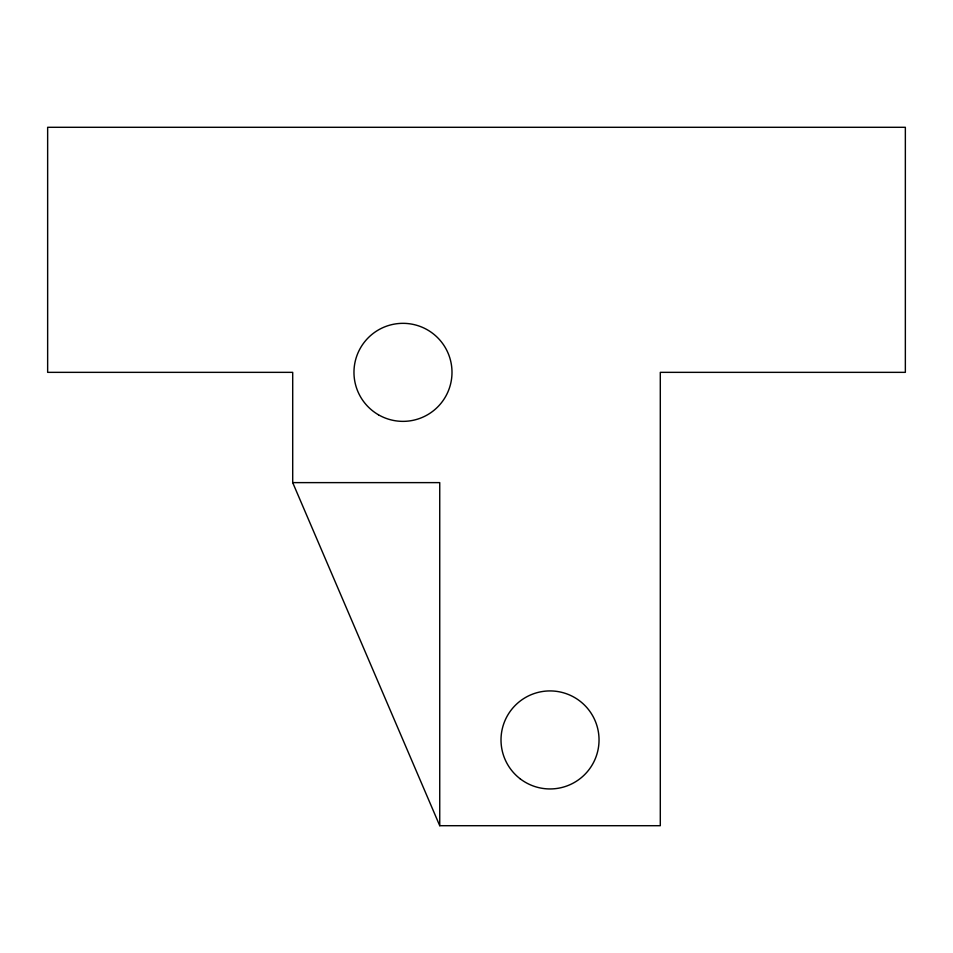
<?xml version="1.0" encoding="UTF-8"?>
<svg xmlns="http://www.w3.org/2000/svg" width="953" height="953" viewBox="0 0 953 953"><rect width="100%" height="100%" fill="white"/><g stroke="black" fill="none" stroke-linecap="round" stroke-linejoin="round"><path stroke-width="1.43" d="M292.702 482.623L439.738 482.623L439.738 825.703L660.298 825.703L660.298 372.349L905.35 372.349L905.35 127.297L47.65 127.297L47.65 372.349L292.702 372.349L292.702 482.623L439.738 825.703M378.472 414.793A49.008 49.008 0 0 0 451.996 372.349A49.008 49.008 0 0 0 378.472 329.905A49.008 49.008 0 0 0 378.472 414.793M520.183 778.815A49.008 49.008 0 0 0 598.615 746.33A49.008 49.008 0 0 0 531.262 694.654A49.008 49.008 0 0 0 520.183 778.815"/></g></svg>
